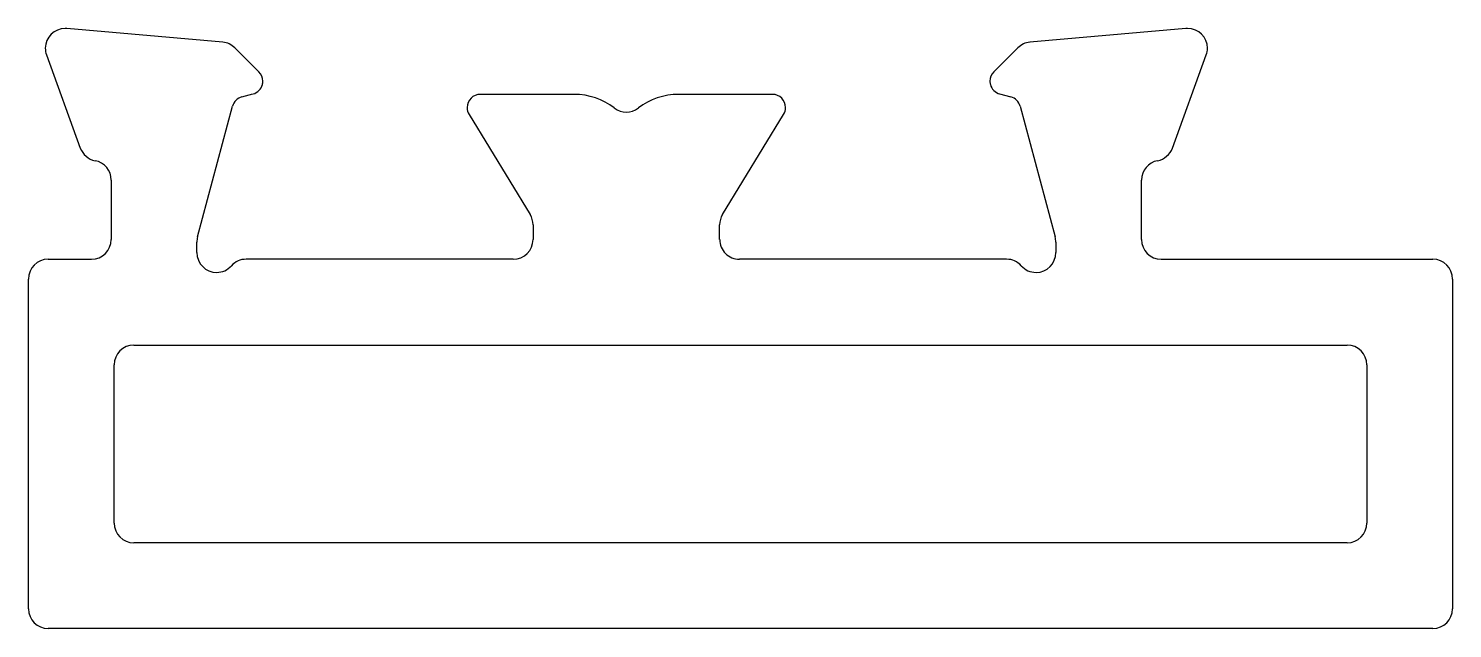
# Model space of a CAD drawing. Extents: x 847.5 to 869.1, y 448.5 to 457.6.
import ezdxf

# ---------------------------------------------------------------- set-up
doc = ezdxf.new("R2010")
doc.units = 0
doc.layers.get('0').update_dxf_attribs({"linetype": 'CONTINUOUS'})

msp = doc.modelspace()

# ---------------------------------------------------------------- linework, layer by layer
at = {"color": 0}
for p, q in [((850.434, 457.352), (848.069, 457.559)), ((865.048, 457.559), (862.682, 457.352)), ((847.76, 457.159), (848.274, 455.746)), ((850.984, 456.901), (850.62, 457.265)), ((862.496, 457.265), (862.133, 456.901)), ((864.843, 455.746), (865.357, 457.159)), ((850.725, 456.521), (850.894, 456.567)), ((855.768, 456.56), (854.343, 456.56)), ((858.774, 456.56), (857.349, 456.56)), ((862.222, 456.567), (862.391, 456.521)), ((850.053, 454.398), (850.584, 456.38)), ((862.533, 456.38), (863.064, 454.398)), ((854.172, 456.256), (855.099, 454.737)), ((858.018, 454.737), (858.945, 456.256)), ((848.743, 455.26), (848.743, 454.36)), ((864.374, 454.36), (864.374, 455.26)), ((855.143, 454.581), (855.143, 454.36)), ((857.974, 454.36), (857.974, 454.581)), ((850.043, 454.16), (850.043, 454.32)), ((863.074, 454.32), (863.074, 454.16)), ((847.788, 454.06), (848.443, 454.06)), ((854.843, 454.06), (850.79, 454.06)), ((862.327, 454.06), (858.274, 454.06)), ((864.674, 454.06), (868.793, 454.06)), ((847.488, 448.759), (847.488, 453.76)), ((869.093, 453.76), (869.093, 448.759)), ((849.088, 452.759), (867.493, 452.759)), ((848.788, 450.059), (848.788, 452.459)), ((867.793, 452.459), (867.793, 450.059)), ((867.493, 449.759), (849.088, 449.759)), ((868.793, 448.459), (847.788, 448.459))]:
    msp.add_line(p, q, dxfattribs=at)
for centre, radius, start, end in [((848.043, 457.26), 0.3, 90, 180), ((848.043, 457.26), 0.3, 85, 90), ((865.074, 457.26), 0.3, 90, 95), ((865.074, 457.26), 0.3, 0, 90), ((848.024, 457.256), 0.281, 179.336, 200.2803), ((850.408, 457.053), 0.3, 45, 85), ((862.709, 457.053), 0.3, 95, 135), ((865.093, 457.256), 0.281, 339.7197, 0.664), ((850.843, 456.76), 0.2, 360, 45), ((850.843, 456.76), 0.2, 345, 0), ((862.274, 456.76), 0.2, 135, 180), ((862.274, 456.76), 0.2, 180, 195), ((850.777, 456.328), 0.2, 105, 165), ((850.843, 456.76), 0.2, 285, 345), ((854.343, 456.36), 0.2, 90, 180), ((855.768, 455.56), 1, 52.5601, 90), ((857.349, 455.56), 1, 90, 127.4399), ((858.774, 456.36), 0.2, 0, 90), ((862.274, 456.76), 0.2, 195, 255), ((862.34, 456.328), 0.2, 15, 75), ((854.343, 456.36), 0.2, 180, 211.3955), ((856.558, 456.592), 0.3, 232.5601, 307.4399), ((858.774, 456.36), 0.2, 328.6045, 0), ((848.556, 455.849), 0.3, 200, 259.0957), ((864.561, 455.849), 0.3, 280.9043, 340), ((848.443, 455.26), 0.3, 0, 79.0957), ((864.674, 455.26), 0.3, 100.9043, 180), ((854.843, 454.581), 0.3, 0, 31.3955), ((858.274, 454.581), 0.3, 148.6045, 180), ((848.443, 454.36), 0.3, 270, 360), ((850.343, 454.32), 0.3, 165, 180), ((854.843, 454.36), 0.3, 270, 0), ((858.274, 454.359), 0.299, 179.9014, 270.0986), ((862.774, 454.32), 0.3, 0, 15), ((864.674, 454.36), 0.3, 180, 270), ((850.343, 454.16), 0.3, 180, 270), ((862.774, 454.16), 0.3, 270, 0), ((847.788, 453.76), 0.3, 90, 180), ((850.343, 454.16), 0.3, 270, 318.1897), ((850.79, 453.76), 0.3, 90, 138.1897), ((862.327, 453.76), 0.3, 41.8103, 90), ((862.774, 454.16), 0.3, 221.8103, 270), ((868.793, 453.76), 0.3, 360, 90), ((849.088, 452.459), 0.3, 90, 180), ((867.493, 452.459), 0.3, 0, 90), ((849.088, 450.059), 0.3, 180, 270), ((867.493, 450.059), 0.3, 270, 0), ((847.788, 448.759), 0.3, 180, 270), ((868.793, 448.759), 0.3, 270, 0)]:
    msp.add_arc(centre, radius, start, end, dxfattribs=at)

doc.saveas('drawing.dxf')
